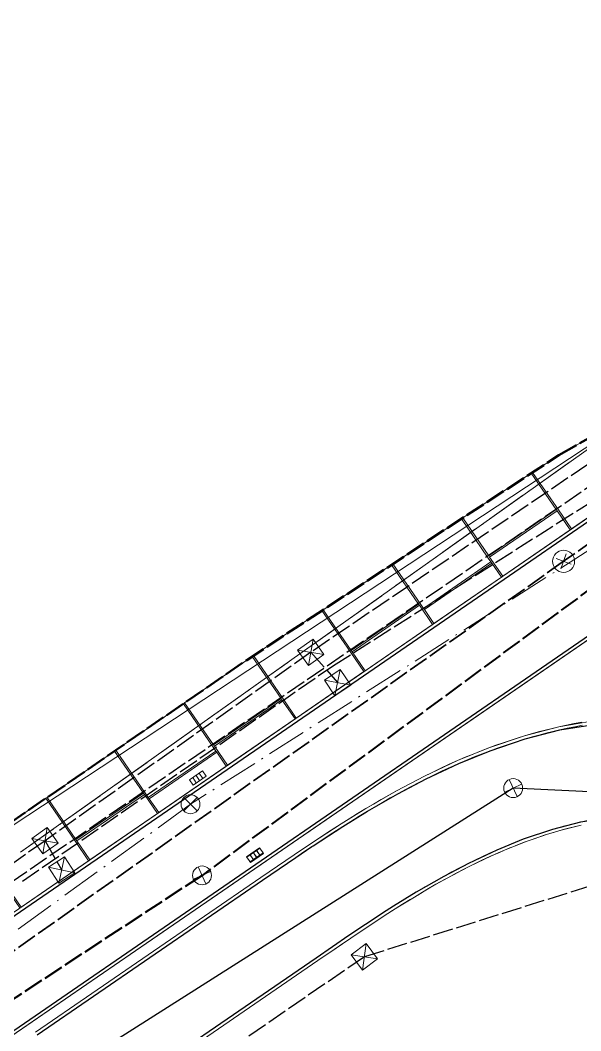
# Model space of a CAD drawing. Header units: metres. Extents: x 105014 to 106600, y 111320 to 118425.
# Drawn here: x 105265.1 to 105300.7, y 112867.8 to 112932 of the extents above; entities that cross this region are included whole.
import ezdxf

# ---------------------------------------------------------------- set-up
doc = ezdxf.new("R2010")
doc.units = ezdxf.units.M
doc.linetypes.add('DASHDOT', pattern=[3.556, 2.54, -0.508, 0, -0.508])
doc.linetypes.add('DASHED', pattern=[1.524, 1.27, -0.254])
for name, color, linetype, lineweight in [('00-BASE-LIMITE', 7, 'DASHED', 50), ('00-BASE-UE', 42, 'DASHED', 25), ('10-PAV-CALZADA-MIXTA', 8, 'CONTINUOUS', 30), ('10-PAV-SARDINEL', 252, 'CONTINUOUS', 13), ('20-EP-ZONA-DURA', 253, 'CONTINUOUS', 13), ('20-EP-ZONA-VERDE', 84, 'CONTINUOUS', 13), ('30-RED-ENEL-NODOS', 11, 'CONTINUOUS', 13), ('30-RED-ENEL-PROY', 1, 'DASHED', 25), ('30-RED-ETB-EXIST', 145, 'CONTINUOUS', 13), ('30-RED-MOVISTAR-PROY', 4, 'DASHED', 25), ('30-RED-VANTI-EXIST', 52, 'CONTINUOUS', 13), ('30-RED-VANTI-PROY', 2, 'DASHED', 25), ('30-RED-VANTI-RETIRO', 8, 'DASHDOT', 13), ('35-RH-PLUV-COLECTOR', 96, 'CONTINUOUS', 30), ('35-RH-PLUV-INTERCEPTOR', 3, 'DASHED', 40), ('35-RH-PLUV-NODOS', 94, 'CONTINUOUS', 13), ('35-RH-PLUV-RETIRO', 8, 'DASHDOT', 13), ('36-RH-SAN-COLECTOR-PROY', 6, 'DASHED', 35), ('36-RH-SAN-POZOS', 216, 'CONTINUOUS', 13)]:
    doc.layers.add(name, color=color, linetype=linetype, lineweight=lineweight)

# ---------------------------------------------------------------- blocks, each defined once
blk = doc.blocks.new('CAJA_ENEL')
for p, q in [((-0.6, -0.6), (0.6, 0.6)), ((-0.6, 0.6), (0.6, -0.6))]:
    blk.add_line(p, q)
blk.add_lwpolyline([(-0.6, -0.6), (0.6, -0.6), (0.6, 0.6), (-0.6, 0.6)], close=True)
blk = doc.blocks.new('POZO_SAN')
for p, q in [((-0.5, 0), (0.5, 0)), ((0, -0.5), (0, 0.5))]:
    blk.add_line(p, q)
blk.add_circle((0, 0), 0.7)
blk = doc.blocks.new('SUMIDERO')
for p, q in [((-0.25, -0.2), (-0.25, 0.2)), ((0, -0.2), (0, 0.2)), ((0.25, -0.2), (0.25, 0.2))]:
    blk.add_line(p, q)
blk.add_lwpolyline([(-0.5, -0.2), (0.5, -0.2), (0.5, 0.2), (-0.5, 0.2)], close=True)
blk = doc.blocks.new('POZO_PLUV')
for p, q in [((-0.42, -0.42), (0.42, 0.42)), ((-0.42, 0.42), (0.42, -0.42))]:
    blk.add_line(p, q)
blk.add_circle((0, 0), 0.6)

msp = doc.modelspace()

# ---------------------------------------------------------------- linework, layer by layer
at = {"layer": '00-BASE-LIMITE'}
msp.add_lwpolyline([(105197.0225, 112841.7885), (105203.5783, 112839.7065), (105207.2021, 112840.4481), (105219.8773, 112849.6287), (105238.9901, 112863.5327), (105253.6379, 112873.9895), (105261.5421, 112879.6515), (105261.8963, 112879.2407), (105279.5331, 112891.3683), (105293.5037, 112900.5609), (105299.3577, 112904.3781), (105308.1637, 112909.3617), (105320.7943, 112916.4419), (105332.7787, 112928.7317), (105336.0707, 112941.1723), (105336.4431, 112942.2375), (105339.6801, 112953.1079), (105343.5529, 112965.6083), (105345.3983, 112971.6131), (105347.5179, 112978.7363)], dxfattribs=at)
at = {"layer": '00-BASE-UE'}
msp.add_lwpolyline([(105197.0225, 112841.7885), (105203.5783, 112839.7065), (105207.2021, 112840.4481), (105219.8773, 112849.6287), (105238.9901, 112863.5327), (105253.6379, 112873.9895), (105261.5421, 112879.6515), (105261.8963, 112879.2407), (105279.5331, 112891.3683), (105293.5037, 112900.5609), (105299.3577, 112904.3781), (105308.1637, 112909.3617), (105320.7943, 112916.4419), (105332.7787, 112928.7317), (105336.0707, 112941.1723), (105336.4431, 112942.2375), (105339.6801, 112953.1079), (105343.5529, 112965.6083), (105345.3983, 112971.6131), (105347.5179, 112978.7363)], dxfattribs=at)
at = {"layer": '10-PAV-CALZADA-MIXTA'}
for points in [[(105214.7399, 112840.7817), (105294.8587, 112895.8147), (105331.8077, 112921.1947), (105334.2107, 112923.071), (105335.9402, 112924.7558), (105337.4992, 112926.5993), (105338.873, 112928.5845), (105340.049, 112930.6936), (105335.8953, 112916.5165), (105335.8953, 112916.5165), (105335.7477, 112916.5043), (105335.6035, 112916.4704), (105335.4659, 112916.4155), (105335.3379, 112916.341), (105335.2046, 112916.249), (105218.1371, 112835.8361)], [(105266.2171, 112867.5745), (105280.5343, 112877.3979), (105282.6521, 112878.8429), (105283.6645, 112879.5231), (105283.7541, 112879.5827), (105285.6265, 112880.7989), (105287.1929, 112881.7661), (105289.1331, 112882.8843), (105290.9171, 112883.8239), (105292.9935, 112884.7995), (105294.9795, 112885.6067), (105297.2205, 112886.3623), (105299.4015, 112886.9349), (105303.6252, 112887.5835)], [(105304.813, 112881.6523), (105300.7187, 112881.0813), (105298.9493, 112880.6167), (105297.0827, 112879.9873), (105295.4065, 112879.3061), (105293.6051, 112878.4599), (105292.0363, 112877.6335), (105290.2805, 112876.6215), (105288.8435, 112875.7341), (105288.1499, 112875.2896), (105287.0731, 112874.5843), (105286.0215, 112873.8783), (105283.9289, 112872.4503), (105269.6115, 112862.6271)]]:
    msp.add_lwpolyline(points, dxfattribs=at)
at = {"layer": '10-PAV-SARDINEL'}
for points in [[(105214.6275, 112840.9471), (105294.7455, 112895.9796), (105331.6938, 112921.3591)], [(105331.8077, 112921.1947), (105294.8587, 112895.8147), (105214.7399, 112840.7817)], [(105218.1371, 112835.8361), (105335.2046, 112916.249)], [(105335.318, 112916.0843), (105218.2497, 112835.6708)], [(105266.1038, 112867.7394), (105280.4213, 112877.5629), (105281.4796, 112878.287), (105282.5399, 112879.0085), (105283.046, 112879.3502), (105283.5536, 112879.6895), (105283.6437, 112879.7495), (105284.266, 112880.1597), (105284.8913, 112880.5658), (105285.5194, 112880.9678), (105286.0401, 112881.2955), (105286.5637, 112881.6188), (105287.09, 112881.9376), (105287.5728, 112882.2245), (105288.0581, 112882.507), (105288.5461, 112882.7854), (105289.0364, 112883.0594), (105289.4805, 112883.302), (105289.9271, 112883.5401), (105290.3762, 112883.7737), (105290.8276, 112884.0028), (105291.3442, 112884.2576), (105291.8641, 112884.5059), (105292.3871, 112884.7476), (105292.9131, 112884.9827), (105293.4079, 112885.1959), (105293.9056, 112885.4022), (105294.4061, 112885.6016), (105294.9094, 112885.794), (105295.3558, 112885.9577), (105295.8048, 112886.1158), (105296.2556, 112886.2677), (105296.7083, 112886.4138), (105297.1629, 112886.5538), (105297.5985, 112886.6815), (105298.0359, 112886.803), (105298.4749, 112886.9183), (105298.9155, 112887.0273), (105299.3577, 112887.1301), (105299.843, 112887.2352), (105300.33, 112887.3326), (105300.8184, 112887.4223)], [(105300.853, 112887.2253), (105300.3676, 112887.1362), (105299.8838, 112887.0394), (105299.4015, 112886.9349), (105298.9621, 112886.8328), (105298.5243, 112886.7244), (105298.088, 112886.6099), (105297.6534, 112886.4892), (105297.2205, 112886.3623), (105296.7684, 112886.223), (105296.3182, 112886.0778), (105295.8699, 112885.9266), (105295.4236, 112885.7696), (105294.9795, 112885.6067), (105294.4788, 112885.4153), (105293.9809, 112885.2169), (105293.4857, 112885.0117), (105292.9935, 112884.7995), (105292.4698, 112884.5655), (105291.9491, 112884.3249), (105291.4315, 112884.0776), (105290.9171, 112883.8239), (105290.4676, 112883.5958), (105290.0203, 112883.3631), (105289.5755, 112883.126), (105289.1331, 112882.8843), (105288.6444, 112882.6112), (105288.158, 112882.3338), (105287.6742, 112882.0521), (105287.1929, 112881.7661), (105286.6681, 112881.4481), (105286.1459, 112881.1257), (105285.6265, 112880.7989), (105284.9996, 112880.3977), (105284.3755, 112879.9923), (105283.7541, 112879.5827), (105283.6645, 112879.5231), (105283.1575, 112879.1842), (105282.6521, 112878.8429), (105281.5923, 112878.1217), (105280.5343, 112877.3979), (105266.2171, 112867.5745)], [(105269.6115, 112862.6271), (105283.9289, 112872.4503), (105284.9743, 112873.1656), (105286.0215, 112873.8783), (105286.5464, 112874.2326), (105287.0731, 112874.5843), (105287.6104, 112874.9386), (105288.1499, 112875.2896), (105288.8435, 112875.7341), (105289.32, 112876.0339), (105289.799, 112876.3297), (105290.2805, 112876.6215), (105290.8618, 112876.9657), (105291.4471, 112877.3031), (105292.0363, 112877.6335), (105292.5555, 112877.916), (105293.0785, 112878.1915), (105293.6051, 112878.4599), (105294.0514, 112878.68), (105294.5004, 112878.8944), (105294.9522, 112879.1031), (105295.4065, 112879.3061), (105295.8219, 112879.4851), (105296.2399, 112879.6584), (105296.6601, 112879.8258), (105297.0827, 112879.9873), (105297.4526, 112880.123), (105297.8243, 112880.2538), (105298.1977, 112880.3797), (105298.5727, 112880.5007), (105298.9493, 112880.6167), (105299.3005, 112880.7196), (105299.6531, 112880.8176), (105300.007, 112880.9105), (105300.3623, 112880.9984), (105300.7187, 112881.0813), (105301.1491, 112881.1742)], [(105300.7622, 112880.8861), (105300.4092, 112880.804), (105300.0557, 112880.7165), (105299.7052, 112880.6245), (105299.3556, 112880.5274), (105299.0057, 112880.4248), (105298.632, 112880.3096), (105298.2603, 112880.1898), (105297.8895, 112880.0647), (105297.5201, 112879.9347), (105297.1531, 112879.8001), (105296.7337, 112879.6398), (105296.3161, 112879.4735), (105295.8998, 112879.3009), (105295.4871, 112879.123), (105295.0343, 112878.9208), (105294.5855, 112878.7134), (105294.1398, 112878.5005), (105293.695, 112878.2812), (105293.1707, 112878.014), (105292.6499, 112877.7397), (105292.133, 112877.4584), (105291.5461, 112877.1293), (105290.9627, 112876.7931), (105290.3833, 112876.45), (105289.9034, 112876.1592), (105289.4258, 112875.8643), (105288.9507, 112875.5653), (105288.2584, 112875.1216), (105287.72, 112874.7714), (105287.1837, 112874.4177), (105286.6579, 112874.0666), (105286.1337, 112873.7128), (105285.087, 112873.0005), (105284.0419, 112872.2853), (105269.7248, 112862.4623)]]:
    msp.add_lwpolyline(points, dxfattribs=at)
at = {"layer": '20-EP-ZONA-DURA'}
for points in [[(105304.4361, 112902.6363), (105300.1501, 112899.6919), (105299.3201, 112900.9001), (105297.6819, 112903.2853), (105299.3577, 112904.3781), (105302.1533, 112905.9602), (105303.6067, 112903.8439), (105304.4361, 112902.6363)], [(105299.1811, 112900.9259), (105294.895, 112897.9816), (105293.2417, 112900.3885), (105293.5037, 112900.5609), (105297.5981, 112903.2307), (105299.1811, 112900.9259)], [(105295.0387, 112897.5957), (105290.7524, 112894.6517), (105290.5825, 112894.8991), (105288.8134, 112897.4747), (105293.1581, 112900.3335), (105294.8689, 112897.8431), (105295.0387, 112897.5957)], [(105290.4435, 112894.9249), (105286.1573, 112891.9807), (105284.3849, 112894.5607), (105288.7297, 112897.4196), (105290.4435, 112894.9249)], [(105286.9617, 112890.6329), (105282.6755, 112887.6887), (105281.8447, 112888.8981), (105279.9568, 112891.6471), (105284.3017, 112894.506), (105286.1313, 112891.8419), (105286.9617, 112890.6329)], [(105281.7057, 112888.9239), (105277.4195, 112885.9797), (105275.5834, 112888.6524), (105279.5331, 112891.3683), (105279.8729, 112891.5919), (105281.7057, 112888.9239)], [(105277.5633, 112885.5937), (105273.2769, 112882.6497), (105273.1071, 112882.8971), (105271.2166, 112885.6496), (105275.5011, 112888.5958), (105277.3935, 112885.8409), (105277.5633, 112885.5937)], [(105272.9681, 112882.9229), (105268.6819, 112879.9785), (105266.8493, 112882.6465), (105271.1342, 112885.593), (105272.9681, 112882.9229)], [(105269.4871, 112878.6297), (105265.2009, 112875.6855), (105264.3693, 112876.8959), (105262.4823, 112879.6437), (105266.7668, 112882.5898), (105268.6557, 112879.8399), (105269.4871, 112878.6297)]]:
    msp.add_lwpolyline(points, close=True, dxfattribs=at)
at = {"layer": '20-EP-ZONA-VERDE'}
for points in [[(105218.2497, 112835.6713), (105327.0389, 112910.3979)], [(105302.5373, 112887.6748), (105299.3569, 112887.1301), (105297.1623, 112886.5539), (105294.9087, 112885.7939), (105292.9125, 112884.9827), (105290.8269, 112884.0029), (105289.0357, 112883.0593), (105287.0893, 112881.9377), (105285.5187, 112880.9677), (105283.6429, 112879.7495), (105282.5391, 112879.0085), (105280.4205, 112877.5627), (105266.1031, 112867.7395)], [(105269.7247, 112862.4621), (105284.0417, 112872.2853), (105284.5471, 112872.6319), (105285.0527, 112872.9781), (105285.5585, 112873.3233), (105286.0651, 112873.6673), (105286.5727, 112874.0095), (105287.0815, 112874.3497), (105287.5917, 112874.6873), (105288.1037, 112875.0221), (105288.6177, 112875.3535), (105289.1339, 112875.6813), (105289.6525, 112876.0047), (105290.1737, 112876.3237), (105290.6979, 112876.6375), (105291.2251, 112876.9459), (105291.7555, 112877.2483), (105292.2895, 112877.5443), (105292.8269, 112877.8335), (105293.3679, 112878.1153), (105293.9129, 112878.3893), (105294.4617, 112878.6553), (105295.0145, 112878.9121), (105295.5715, 112879.1599), (105296.1325, 112879.3979), (105296.6975, 112879.6255), (105297.2665, 112879.8423), (105297.8397, 112880.0477), (105298.4169, 112880.2413), (105298.9977, 112880.4225), (105299.5825, 112880.5907), (105300.1707, 112880.7453), (105300.7635, 112880.8863)]]:
    msp.add_lwpolyline(points, dxfattribs=at)
for points in [[(105299.3201, 112900.9001), (105300.1501, 112899.6919), (105300.0675, 112899.6353), (105299.2376, 112900.8436), (105299.1811, 112900.9259), (105297.5981, 112903.2307), (105297.6819, 112903.2853), (105299.3201, 112900.9001)], [(105299.2376, 112900.8436), (105294.9514, 112897.8994), (105294.895, 112897.9816), (105299.1811, 112900.9259), (105299.2376, 112900.8436)], [(105300.0675, 112899.6353), (105295.7815, 112896.6911), (105294.9514, 112897.8994), (105299.2376, 112900.8436), (105300.0675, 112899.6353)], [(105294.895, 112897.9816), (105294.9514, 112897.8994), (105295.7815, 112896.6911), (105295.6991, 112896.6345), (105295.0953, 112897.5134), (105295.0387, 112897.5957), (105294.8689, 112897.8431), (105293.1581, 112900.3335), (105293.2417, 112900.3885), (105294.895, 112897.9816)], [(105290.5825, 112894.8991), (105290.7524, 112894.6517), (105290.8089, 112894.5693), (105291.4127, 112893.6903), (105291.3303, 112893.6337), (105290.5001, 112894.8426), (105290.4435, 112894.9249), (105288.7297, 112897.4197), (105288.8135, 112897.4747), (105290.5825, 112894.8991)], [(105295.0953, 112897.5134), (105290.8089, 112894.5693), (105290.7524, 112894.6517), (105295.0387, 112897.5957), (105295.0953, 112897.5134)], [(105295.6991, 112896.6345), (105291.4127, 112893.6903), (105290.8089, 112894.5693), (105295.0953, 112897.5134), (105295.6991, 112896.6345)], [(105290.5001, 112894.8426), (105286.2138, 112891.8982), (105286.1573, 112891.9807), (105290.4435, 112894.9249), (105290.5001, 112894.8426)], [(105286.1573, 112891.9807), (105286.2138, 112891.8982), (105287.0441, 112890.6895), (105286.9617, 112890.6329), (105286.1313, 112891.8419), (105284.3017, 112894.5059), (105284.3849, 112894.5607), (105286.1573, 112891.9807)], [(105291.3303, 112893.6337), (105287.0441, 112890.6895), (105286.2138, 112891.8982), (105290.5001, 112894.8426), (105291.3303, 112893.6337)], [(105281.8447, 112888.8981), (105282.6755, 112887.6887), (105282.593, 112887.6321), (105281.7623, 112888.8416), (105281.7057, 112888.9239), (105279.8729, 112891.5919), (105279.9567, 112891.6471), (105281.8447, 112888.8981)], [(105277.4195, 112885.9797), (105277.476, 112885.8972), (105278.3069, 112884.6879), (105278.2245, 112884.6313), (105277.6198, 112885.5113), (105277.5633, 112885.5937), (105277.3935, 112885.8409), (105275.5011, 112888.5957), (105275.5835, 112888.6523), (105277.4195, 112885.9797)], [(105281.7623, 112888.8416), (105277.476, 112885.8972), (105277.4195, 112885.9797), (105281.7057, 112888.9239), (105281.7623, 112888.8416)], [(105282.593, 112887.6321), (105278.3069, 112884.6879), (105277.476, 112885.8972), (105281.7623, 112888.8416), (105282.593, 112887.6321)], [(105273.1071, 112882.8971), (105273.2769, 112882.6497), (105273.3335, 112882.5673), (105273.9381, 112881.6871), (105273.8557, 112881.6305), (105273.0246, 112882.8406), (105272.9681, 112882.9229), (105271.1343, 112885.5929), (105271.2167, 112885.6495), (105273.1071, 112882.8971)], [(105277.6198, 112885.5113), (105273.3335, 112882.5673), (105273.2769, 112882.6497), (105277.5633, 112885.5937), (105277.6198, 112885.5113)], [(105278.2245, 112884.6313), (105273.9381, 112881.6871), (105273.3335, 112882.5673), (105277.6198, 112885.5113), (105278.2245, 112884.6313)], [(105273.0246, 112882.8406), (105268.7384, 112879.8962), (105268.6819, 112879.9785), (105272.9681, 112882.9229), (105273.0246, 112882.8406)], [(105273.8557, 112881.6305), (105269.5695, 112878.6863), (105268.7384, 112879.8962), (105273.0246, 112882.8406), (105273.8557, 112881.6305)], [(105268.6819, 112879.9785), (105268.7384, 112879.8962), (105269.5695, 112878.6863), (105269.4871, 112878.6297), (105268.6557, 112879.8399), (105266.7669, 112882.5897), (105266.8493, 112882.6465), (105268.6819, 112879.9785)], [(105264.3693, 112876.8959), (105265.2009, 112875.6855), (105265.1184, 112875.6289), (105264.2869, 112876.8395), (105264.2303, 112876.9219), (105262.3999, 112879.5869), (105262.4823, 112879.6437), (105264.3693, 112876.8959)]]:
    msp.add_lwpolyline(points, close=True, dxfattribs=at)
at = {"layer": '30-RED-ENEL-PROY'}
for points in [[(105302.4489, 112904.6397), (105283.5969, 112891.8627)], [(105283.5969, 112891.8627), (105266.7159, 112879.8949)], [(105283.5969, 112891.8627), (105285.2987, 112889.9333)], [(105266.7159, 112879.8949), (105249.3583, 112867.7065)], [(105266.7159, 112879.8949), (105267.7737, 112878.0377)], [(105310.0403, 112879.7387), (105286.9979, 112872.5269)], [(105286.9979, 112872.5269), (105266.5583, 112858.5053)]]:
    msp.add_lwpolyline(points, dxfattribs=at)
at = {"layer": '30-RED-ETB-EXIST'}
msp.add_lwpolyline([(105260.992, 112878.371), (105260.955, 112878.427), (105334.486, 112926.871), (105334.53, 112926.804)], dxfattribs=at)
at = {"layer": '30-RED-MOVISTAR-PROY'}
msp.add_lwpolyline([(105212.9473, 112841.9407), (105335.085, 112925.5368)], dxfattribs=at)
at = {"layer": '30-RED-VANTI-EXIST'}
msp.add_lwpolyline([(105265.1625, 112879.1635), (105308.7395, 112910.1187), (105332.0903, 112926.439)], dxfattribs=at)
at = {"layer": '30-RED-VANTI-PROY'}
msp.add_lwpolyline([(105265.2891, 112877.3263), (105285.0351, 112891.0257), (105311.8141, 112908.0277), (105322.2739, 112914.9325), (105333.2765, 112922.6491)], dxfattribs=at)
at = {"layer": '30-RED-VANTI-RETIRO'}
msp.add_lwpolyline([(105265.1625, 112879.1635), (105308.7395, 112910.1187), (105332.0903, 112926.439)], dxfattribs=at)
at = {"layer": '35-RH-PLUV-COLECTOR'}
for points in [[(105296.449, 112883.2383), (105268.12, 112865.27)], [(105318.0652, 112882.1914), (105296.449, 112883.2383)]]:
    msp.add_lwpolyline(points, dxfattribs=at)
at = {"layer": '35-RH-PLUV-INTERCEPTOR'}
for points in [[(105326.275, 112914.29), (105276.6882, 112877.6973)], [(105326.275, 112914.29), (105276.6882, 112877.6973)], [(105276.6882, 112877.6973), (105204.6499, 112830.5329)], [(105276.6882, 112877.6973), (105204.6499, 112830.5329)]]:
    msp.add_lwpolyline(points, dxfattribs=at)
at = {"layer": '35-RH-PLUV-RETIRO'}
for points in [[(105326.275, 112914.29), (105275.959, 112882.213)], [(105275.959, 112882.213), (105204.6499, 112830.5329)]]:
    msp.add_lwpolyline(points, dxfattribs=at)
at = {"layer": '36-RH-SAN-COLECTOR-PROY'}
for points in [[(105325.3363, 112915.6234), (105299.6522, 112897.637)], [(105299.6522, 112897.637), (105261.8515, 112870.863)]]:
    msp.add_lwpolyline(points, dxfattribs=at)

# ---------------------------------------------------------------- block references
at = {"layer": '30-RED-ENEL-NODOS'}
for p, rotation in [((105283.5968, 112891.8626), 35.3), ((105285.2987, 112889.9333), 33.7), ((105266.716, 112879.8948), 35.2), ((105267.7737, 112878.0377), 32.7), ((105286.9979, 112872.5269), 126.9)]:
    msp.add_blockref('CAJA_ENEL', p, dxfattribs=dict(at, rotation=rotation))
at = {"layer": '35-RH-PLUV-NODOS'}
for name, p, rotation in [('SUMIDERO', (105276.4197, 112883.8819), 214.2), ('POZO_PLUV', (105296.449, 112883.2383), 340), ('SUMIDERO', (105280.0429, 112879.001), 214.5), ('SUMIDERO', (105280.0671, 112878.9709), 214.2), ('POZO_PLUV', (105276.6882, 112877.6973), 340), ('POZO_PLUV', (105276.6882, 112877.6973), 340)]:
    msp.add_blockref(name, p, dxfattribs=dict(at, rotation=rotation))
msp.add_blockref('POZO_PLUV', (105275.959, 112882.213), dxfattribs=at)
at = {"layer": '36-RH-SAN-POZOS', "rotation": 340}
msp.add_blockref('POZO_SAN', (105299.6522, 112897.637), dxfattribs=at)

doc.saveas('drawing.dxf')
